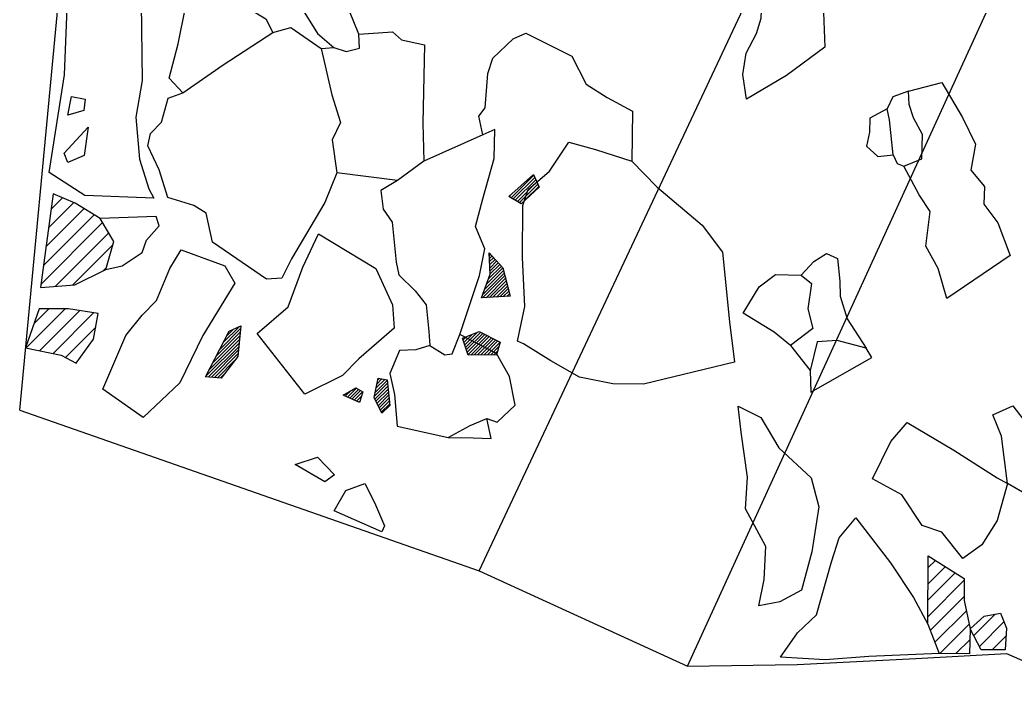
# Model space of a CAD drawing. Header units: metres. Extents: x -9.02 to -4.95, y -14.64 to -9.41.
# Drawn here: x -9.024 to -7.942, y -13.664 to -12.938 of the extents above; entities that cross this region are included whole.
import ezdxf

# ---------------------------------------------------------------- set-up
doc = ezdxf.new("R2010")
doc.units = ezdxf.units.M
doc.header["$LTSCALE"] = 25
doc.header["$MEASUREMENT"] = 0
doc.linetypes.add('STRICHPUNKTX2', pattern=[2, 1, -0.5, 0, -0.5])
doc.layers.get('0').update_dxf_attribs({"linetype": 'CONTINUOUS'})
for name, color, linetype in [('FEUER', 1, 'CONTINUOUS'), ('GRABUNGSGRENZE', 3, 'STRICHPUNKTX2'), ('KNOCHEN', 2, 'CONTINUOUS'), ('KNOCHENSCHRAFF', 2, 'CONTINUOUS'), ('STEINE', 4, 'CONTINUOUS')]:
    doc.layers.add(name, color=color, linetype=linetype)

# ---------------------------------------------------------------- blocks, each defined once
blk = doc.blocks.new('*X3')
at = {"color": 0}
for p, q in [((-848.97, -1313.18), (-846.52, -1310.73)), ((-848.74, -1313.31), (-846.41, -1310.98)), ((-848.52, -1313.45), (-846.3, -1311.22)), ((-848.3, -1313.58), (-846.19, -1311.46)), ((-848.08, -1313.71), (-846.07, -1311.7)), ((-847.37, -1313.35), (-845.96, -1311.95)), ((-849.19, -1313.05), (-848.75, -1312.62)), ((-851.34, -1319.45), (-851.23, -1319.33)), ((-851.32, -1319.78), (-851.06, -1319.52)), ((-851.31, -1320.12), (-850.89, -1319.7)), ((-851.29, -1320.45), (-850.72, -1319.88)), ((-851.27, -1320.79), (-850.55, -1320.07)), ((-851.83, -1323.12), (-849.8, -1321.08)), ((-851.63, -1322.56), (-849.87, -1320.8)), ((-851.43, -1322.01), (-850.04, -1320.62)), ((-851.25, -1321.13), (-850.38, -1320.25)), ((-851.24, -1321.46), (-850.21, -1320.44)), ((-852.08, -1324.07), (-849.65, -1321.65)), ((-852.03, -1323.67), (-849.73, -1321.37)), ((-851.7, -1324.05), (-849.58, -1321.93)), ((-851.33, -1324.03), (-849.51, -1322.21)), ((-850.95, -1324.01), (-849.44, -1322.49)), ((-850.58, -1323.99), (-849.37, -1322.78)), ((-850.2, -1323.96), (-849.3, -1323.06)), ((-849.83, -1323.94), (-849.22, -1323.34)), ((-849.45, -1323.92), (-849.15, -1323.62)), ((-880.65, -1329.67), (-878.4, -1327.42)), ((-880.28, -1328.94), (-878.55, -1327.21)), ((-879.9, -1328.21), (-879.2, -1327.5)), ((-881.78, -1331.85), (-878.52, -1328.59)), ((-881.41, -1331.13), (-878.48, -1328.2)), ((-881.03, -1330.4), (-878.44, -1327.81)), ((-854.21, -1328.67), (-853.81, -1328.28)), ((-854.12, -1328.94), (-853.22, -1328.04)), ((-854.03, -1329.2), (-852.63, -1327.81)), ((-853.94, -1329.47), (-852.29, -1327.82)), ((-853.85, -1329.73), (-852.06, -1327.94)), ((-853.76, -1329.99), (-851.82, -1328.06)), ((-853.67, -1330.26), (-851.58, -1328.17)), ((-853.34, -1330.29), (-851.35, -1328.29)), ((-852.99, -1330.28), (-851.11, -1328.41)), ((-852.63, -1330.28), (-850.88, -1328.53)), ((-852.27, -1330.28), (-850.64, -1328.65)), ((-851.92, -1330.27), (-850.41, -1328.76)), ((-882.16, -1332.58), (-878.56, -1328.99)), ((-881.9, -1332.68), (-878.6, -1329.38)), ((-881.57, -1332.7), (-878.64, -1329.77)), ((-851.56, -1330.27), (-850.17, -1328.88)), ((-851.2, -1330.27), (-850.3, -1329.36)), ((-881.24, -1332.73), (-878.68, -1330.16)), ((-880.92, -1332.76), (-879.06, -1330.9)), ((-850.85, -1330.27), (-850.44, -1329.86)), ((-880.59, -1332.78), (-880.24, -1332.44)), ((-863.77, -1334.35), (-862.47, -1333.05)), ((-863.67, -1333.9), (-862.72, -1332.95)), ((-863.58, -1333.45), (-863.02, -1332.89)), ((-863.48, -1333), (-863.31, -1332.83)), ((-867.01, -1334.77), (-866.42, -1334.17)), ((-866.77, -1334.87), (-865.79, -1333.89)), ((-866.53, -1334.98), (-865.56, -1334.02)), ((-866.28, -1335.09), (-865.34, -1334.15)), ((-863.86, -1334.79), (-862.43, -1333.36)), ((-863.79, -1335.08), (-862.39, -1333.68)), ((-863.68, -1335.32), (-862.36, -1334)), ((-866.04, -1335.2), (-865.12, -1334.28)), ((-865.79, -1335.31), (-865.25, -1334.76)), ((-863.56, -1335.56), (-862.32, -1334.31)), ((-863.45, -1335.8), (-862.28, -1334.63)), ((-863.33, -1336.03), (-862.25, -1334.95)), ((-863.22, -1336.27), (-862.21, -1335.26)), ((-865.55, -1335.42), (-865.39, -1335.27)), ((-863.1, -1336.51), (-862.17, -1335.58))]:
    blk.add_line(p, q, dxfattribs=at)
blk = doc.blocks.new('*X5')
at = {"color": 0}
for p, q in [((-898.99, -1314.42), (-897.76, -1313.18)), ((-899.55, -1318.51), (-895.4, -1314.36)), ((-899.27, -1316.46), (-896.51, -1313.7)), ((-899.83, -1320.56), (-894.3, -1315.03)), ((-900.11, -1322.61), (-893.39, -1315.88)), ((-898.55, -1322.82), (-892.73, -1316.99)), ((-896.64, -1322.67), (-892.27, -1318.3)), ((-893.34, -1321.14), (-893, -1320.8)), ((-901.72, -1329.52), (-897.45, -1325.25)), ((-900.86, -1326.89), (-899.24, -1325.27)), ((-900.25, -1329.82), (-895.88, -1325.45)), ((-898.78, -1330.11), (-894.37, -1325.7)), ((-897.44, -1330.55), (-894.14, -1327.24)), ((-896.3, -1331.18), (-896.17, -1331.04)), ((-803.65, -1355.19), (-801.77, -1353.31)), ((-803.64, -1353.41), (-802.85, -1352.63)), ((-803.66, -1356.97), (-800.68, -1353.99)), ((-803.67, -1358.75), (-799.7, -1354.78)), ((-803.4, -1360.25), (-799.73, -1356.57)), ((-802.91, -1361.52), (-799.48, -1358.1)), ((-798.66, -1360.81), (-796.33, -1358.48)), ((-802.37, -1362.75), (-799.16, -1359.55)), ((-798.06, -1361.98), (-795.4, -1359.31)), ((-800.62, -1362.77), (-799.08, -1361.23)), ((-796.67, -1362.35), (-795.18, -1360.87))]:
    blk.add_line(p, q, dxfattribs=at)

msp = doc.modelspace()

# ---------------------------------------------------------------- linework, layer by layer
at = {"layer": 'GRABUNGSGRENZE', "flags": 128}
for points in [[(-9.0239, -13.3627), (-8.9663, -12.752), (-9.0006, -11.0048), (-8.9113, -9.4129), (-8.2614, -9.6701), (-7.2127, -10.235), (-7.0434, -10.3666), (-6.8562, -10.4717), (-6.0662, -10.8677)], [(-9.0239, -13.3627), (-8.5245, -13.5375), (-8.2981, -13.6414), (-8.1787, -13.6394), (-8.0496, -13.6328), (-7.9511, -13.6274), (-7.869, -13.6634), (-7.5812, -13.813), (-4.9705, -14.6377)]]:
    msp.add_lwpolyline(points, dxfattribs=at)
at = {"layer": 'GRABUNGSGRENZE'}
for points in [[(-8.5245, -13.5375), (-7.0366, -10.3704)], [(-8.2981, -13.6414), (-6.8509, -10.4742)]]:
    msp.add_lwpolyline(points, dxfattribs=at)
at = {"layer": 'KNOCHEN'}
for points in [[(-8.4922, -13.1303), (-8.4655, -13.1067), (-8.4592, -13.1203), (-8.4789, -13.1383), (-8.4922, -13.1303)], [(-8.5218, -13.2408), (-8.5124, -13.2148), (-8.5136, -13.1919), (-8.4987, -13.2081), (-8.4908, -13.239), (-8.5218, -13.2408)], [(-8.8219, -13.3265), (-8.7964, -13.277), (-8.7837, -13.2713), (-8.787, -13.3044), (-8.8051, -13.3279), (-8.8219, -13.3265)], [(-8.5365, -13.3029), (-8.5428, -13.2846), (-8.5246, -13.2774), (-8.5016, -13.2889), (-8.5055, -13.3026), (-8.5365, -13.3029)], [(-8.6305, -13.3661), (-8.6388, -13.3489), (-8.6344, -13.3281), (-8.6247, -13.33), (-8.6215, -13.3579), (-8.6305, -13.3661)], [(-8.6724, -13.3467), (-8.6587, -13.3384), (-8.6511, -13.3429), (-8.6545, -13.3546), (-8.6724, -13.3467)]]:
    msp.add_lwpolyline(points, dxfattribs=at)
at = {"layer": 'STEINE'}
for points in [[(-8.9687, -12.8343), (-8.9218, -12.8436), (-8.8973, -12.8601), (-8.8925, -12.8921), (-8.8911, -13.0044), (-8.8979, -13.0441), (-8.8939, -13.0898), (-8.8835, -13.1222), (-8.8784, -13.1324), (-8.9531, -13.1294), (-8.9919, -13.1043), (-8.9755, -12.998), (-8.9687, -12.8343)], [(-8.6546, -12.969), (-8.6552, -12.9537), (-8.6702, -12.9173), (-8.6908, -12.892), (-8.7122, -12.877), (-8.7294, -12.8908), (-8.7195, -12.9222), (-8.7004, -12.9531), (-8.6825, -12.9682), (-8.6693, -12.9726), (-8.6546, -12.969)], [(-8.2339, -13.0245), (-8.2377, -12.9976), (-8.2343, -12.9747), (-8.2228, -12.9533), (-8.2178, -12.9365), (-8.217, -12.9202), (-8.1861, -12.9017), (-8.1503, -12.9304), (-8.1485, -12.968), (-8.1904, -12.9988), (-8.2339, -13.0245)], [(-8.8468, -13.0178), (-8.8616, -13.0016), (-8.8518, -12.9645), (-8.8439, -12.9248), (-8.8348, -12.9201), (-8.815, -12.925), (-8.7916, -12.9289), (-8.7758, -12.9257), (-8.7564, -12.9373), (-8.7487, -12.9519)], [(-8.8468, -13.0178), (-8.8028, -12.9874), (-8.7487, -12.9519), (-8.7294, -12.9467), (-8.6962, -12.9693), (-8.6846, -13.02), (-8.6753, -13.0499), (-8.6843, -13.0688), (-8.6794, -13.1048), (-8.6923, -13.137), (-8.7284, -13.1982), (-8.7389, -13.2191), (-8.7557, -13.2203), (-8.8145, -13.1801), (-8.8213, -13.1487), (-8.8346, -13.1401), (-8.8631, -13.1317), (-8.8725, -13.1013), (-8.8849, -13.0755), (-8.882, -13.0618), (-8.8699, -13.0495), (-8.8625, -13.0235), (-8.8468, -13.0178)], [(-8.6552, -12.9537), (-8.6186, -12.9514), (-8.6089, -12.96), (-8.584, -12.9654), (-8.5858, -13.0507), (-8.5845, -13.0919)], [(-8.5207, -13.0634), (-8.5249, -13.0431), (-8.5179, -13.0339), (-8.5151, -12.9968), (-8.5097, -12.98), (-8.4875, -12.959), (-8.4738, -12.9528), (-8.4238, -12.9778), (-8.4083, -13.0082), (-8.3853, -13.0227), (-8.3578, -13.0377), (-8.3584, -13.0921)], [(-8.6962, -12.9693), (-8.6825, -12.9682)], [(-8.0744, -13.0852), (-8.0702, -13.0944), (-8.0626, -13.0973), (-8.0433, -13.0896), (-8.0425, -13.0631), (-8.0523, -13.0449), (-8.057, -13.0302), (-8.0576, -13.016), (-8.0749, -13.0222), (-8.0809, -13.035)], [(-8.0576, -13.016), (-8.0216, -13.0066), (-7.999, -13.0445), (-7.985, -13.0734), (-7.9899, -13.1018), (-7.975, -13.1195), (-7.9759, -13.1388), (-7.9605, -13.159), (-7.947, -13.1945), (-8.0162, -13.2413), (-8.0256, -13.2088), (-8.039, -13.1846), (-8.0342, -13.1469), (-8.0461, -13.1287), (-8.0626, -13.0973)], [(-8.9716, -13.0421), (-8.9677, -13.0218), (-8.9529, -13.0247), (-8.9543, -13.0369), (-8.9716, -13.0421)], [(-8.0744, -13.0852), (-8.0782, -13.0472), (-8.0809, -13.035), (-8.0996, -13.0453), (-8.1, -13.0606), (-8.1034, -13.0758), (-8.0911, -13.0869), (-8.0744, -13.0852)], [(-8.9717, -13.0935), (-8.9758, -13.0833), (-8.9496, -13.0552), (-8.9539, -13.0857), (-8.9717, -13.0935)], [(-8.5075, -13.0577), (-8.5207, -13.0634), (-8.5845, -13.0919), (-8.6133, -13.1129), (-8.6315, -13.1238), (-8.6288, -13.1441), (-8.619, -13.1582), (-8.6146, -13.2019), (-8.6119, -13.2156), (-8.594, -13.2332), (-8.5822, -13.2484), (-8.5794, -13.2773), (-8.5783, -13.2925), (-8.562, -13.3026), (-8.5538, -13.3015), (-8.5454, -13.2806), (-8.524, -13.2164), (-8.5182, -13.1874), (-8.5285, -13.1631), (-8.5206, -13.133), (-8.5083, -13.0892), (-8.5075, -13.0577)], [(-8.4828, -13.2877), (-8.475, -13.25), (-8.4774, -13.1967), (-8.4769, -13.1403), (-8.4714, -13.123), (-8.4482, -13.103), (-8.4271, -13.0713), (-8.3981, -13.0792), (-8.3584, -13.0921), (-8.3312, -13.1198), (-8.2821, -13.1616), (-8.26, -13.1909), (-8.2523, -13.2666), (-8.2468, -13.3107), (-8.3457, -13.3344), (-8.3793, -13.3341), (-8.4154, -13.3268), (-8.4466, -13.3093), (-8.4762, -13.2907), (-8.4828, -13.2877)], [(-8.6133, -13.1129), (-8.6794, -13.1048)], [(-9.0016, -13.2294), (-8.964, -13.2265), (-8.9306, -13.21), (-8.9217, -13.1794), (-8.9366, -13.1542), (-8.9637, -13.1376), (-8.9876, -13.1276), (-9.0016, -13.2294)], [(-8.9306, -13.21), (-8.9128, -13.2058), (-8.8911, -13.1914), (-8.8861, -13.1781), (-8.8725, -13.1623), (-8.8757, -13.1521), (-8.9366, -13.1542)], [(-8.7659, -13.2793), (-8.7321, -13.2506), (-8.7162, -13.2073), (-8.6992, -13.1711), (-8.6369, -13.2087), (-8.6188, -13.2482), (-8.6171, -13.2735), (-8.6554, -13.3069), (-8.673, -13.3253), (-8.714, -13.3455), (-8.7659, -13.2793)], [(-8.8911, -13.2595), (-8.8754, -13.2436), (-8.861, -13.2089), (-8.8484, -13.1885), (-8.801, -13.2059), (-8.7902, -13.2246), (-8.8248, -13.2818), (-8.8498, -13.3333), (-8.8897, -13.3708), (-8.9336, -13.3401), (-8.9087, -13.2815), (-8.8911, -13.2595)], [(-8.1744, -13.2161), (-8.1608, -13.2013), (-8.1467, -13.1925), (-8.1349, -13.198), (-8.1322, -13.2224), (-8.1321, -13.2387), (-8.1243, -13.2635), (-8.1037, -13.2953)], [(-8.186, -13.2924), (-8.2039, -13.2779), (-8.2376, -13.2573), (-8.2201, -13.2287), (-8.2024, -13.2153), (-8.1744, -13.2161), (-8.1632, -13.2252), (-8.167, -13.2527), (-8.1618, -13.274), (-8.186, -13.2924)], [(-9.0178, -13.2951), (-8.9791, -13.3029), (-8.9628, -13.3119), (-8.9437, -13.2858), (-8.9388, -13.2578), (-8.9709, -13.2525), (-9.0029, -13.2528), (-9.0178, -13.2951)], [(-8.5783, -13.2925), (-8.5935, -13.2972), (-8.6113, -13.2979), (-8.6217, -13.3229), (-8.6165, -13.3457), (-8.6137, -13.3802), (-8.5857, -13.3866), (-8.5582, -13.3925), (-8.5344, -13.3796), (-8.5162, -13.3718), (-8.505, -13.3758), (-8.4853, -13.3573), (-8.4916, -13.3264), (-8.5056, -13.3011), (-8.5454, -13.2806)], [(-8.1037, -13.2953), (-8.1352, -13.287), (-8.1571, -13.2887), (-8.1645, -13.3197), (-8.1638, -13.3431), (-8.0975, -13.3055), (-8.1037, -13.2953)], [(-8.186, -13.2924), (-8.1645, -13.3197)], [(-8.2203, -13.5757), (-8.2145, -13.5472), (-8.2127, -13.5112), (-8.2349, -13.4702), (-8.2326, -13.4356), (-8.2396, -13.3869), (-8.2429, -13.3584), (-8.2184, -13.371), (-8.1988, -13.4038), (-8.1635, -13.4366), (-8.1551, -13.468), (-8.1629, -13.5169), (-8.1742, -13.5586), (-8.1975, -13.5715), (-8.2203, -13.5757)], [(-7.8809, -13.509), (-7.9061, -13.4762), (-7.9245, -13.4575), (-7.9501, -13.4425), (-7.9566, -13.3912), (-7.9659, -13.3679), (-7.9441, -13.3581), (-7.9138, -13.3975), (-7.901, -13.4192), (-7.8796, -13.4236), (-7.8586, -13.5027), (-7.8799, -13.51)], [(-8.5582, -13.3925), (-8.5312, -13.3928), (-8.5114, -13.3936), (-8.5162, -13.3718)], [(-7.9987, -13.5242), (-8.0213, -13.4954), (-8.0427, -13.4884), (-8.0648, -13.4551), (-8.0969, -13.4376), (-8.0769, -13.3968), (-8.0593, -13.3763), (-8.0083, -13.4064), (-7.9613, -13.4365), (-7.9501, -13.4425), (-7.9614, -13.4827), (-7.978, -13.5093), (-7.9987, -13.5242)], [(-8.7246, -13.4218), (-8.7003, -13.414), (-8.6818, -13.4331), (-8.6924, -13.4408), (-8.7246, -13.4218)], [(-8.6305, -13.4952), (-8.682, -13.4722), (-8.6695, -13.4503), (-8.6487, -13.4425), (-8.6384, -13.4632), (-8.6275, -13.4886), (-8.6305, -13.4952)], [(-8.197, -13.6315), (-8.1784, -13.6049), (-8.1578, -13.5854), (-8.1414, -13.5279), (-8.133, -13.5019), (-8.1149, -13.4799), (-8.0774, -13.5289), (-8.0522, -13.5668), (-8.0367, -13.5956), (-8.0243, -13.6275), (-8.101, -13.6307), (-8.1482, -13.6346), (-8.197, -13.6315)], [(-8.0367, -13.5956), (-8.0363, -13.5214), (-7.997, -13.546), (-7.9973, -13.5699), (-7.9905, -13.6008), (-7.9913, -13.6278), (-8.0243, -13.6275)], [(-7.9905, -13.6008), (-7.9753, -13.587), (-7.9576, -13.5838), (-7.9513, -13.6), (-7.9527, -13.6234), (-7.9786, -13.6236), (-7.9905, -13.6008)]]:
    msp.add_lwpolyline(points, dxfattribs=at)

# ---------------------------------------------------------------- block references
at = {"layer": 'FEUER', "xscale": 0.01, "yscale": 0.01, "zscale": 0.01}
msp.add_blockref('*X5', (0, 0), dxfattribs=at)
at = {"layer": 'KNOCHENSCHRAFF', "xscale": 0.01, "yscale": 0.01, "zscale": 0.01}
msp.add_blockref('*X3', (0, 0), dxfattribs=at)

doc.saveas('drawing.dxf')
